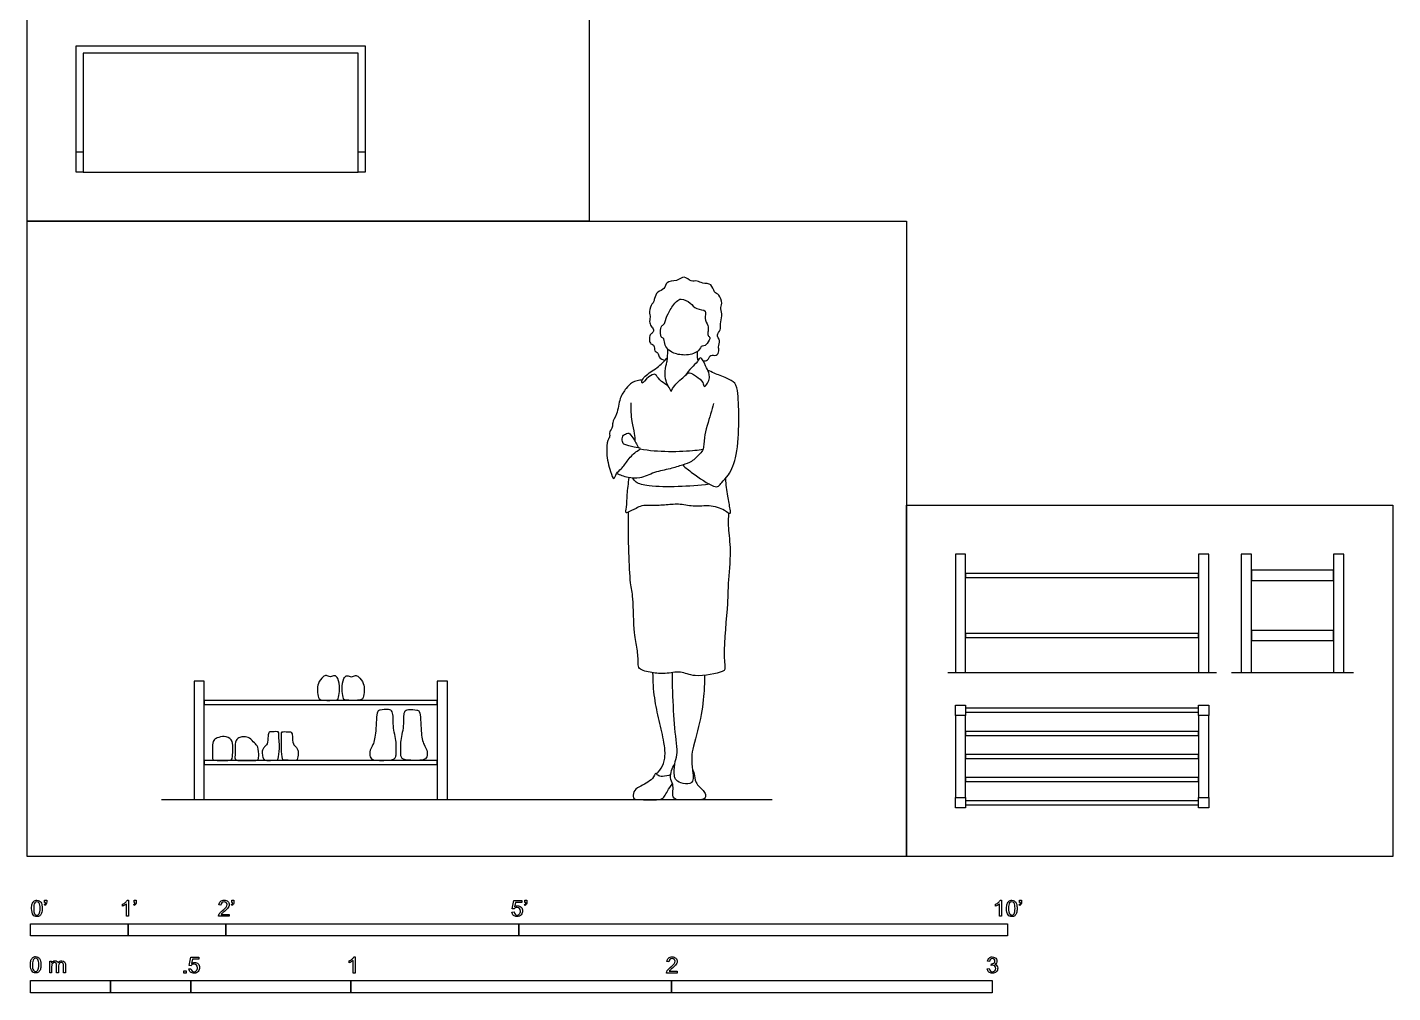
# Model space of a CAD drawing. Header units: millimetres. Extents: x 0.2 to 10.8, y -0.4 to 9.9.
# Drawn here: x 0.186 to 4.446, y -0.357 to 2.655 of the extents above; entities that cross this region are included whole.
import ezdxf

# ---------------------------------------------------------------- set-up
doc = ezdxf.new("R2010")
doc.units = ezdxf.units.MM
for name, color, linetype, true_color in [('AG-DIAGRAM', 7, 'Continuous', 0xfecc66), ('AG-FURNITURE', 7, 'Continuous', 0x66ccff), ('AG-OBJECTS', 7, 'Continuous', 0xcc66ff), ('AG-PEOPLE', 7, 'Continuous', 0xfc6666), ('N-SYMB', 7, 'Continuous', 0x800040), ('X-VPRT', 6, 'Continuous', 0xff00ff)]:
    doc.layers.add(name, color=color, linetype=linetype, true_color=true_color)

msp = doc.modelspace()

# ---------------------------------------------------------------- linework, layer by layer
at = {"layer": 'AG-DIAGRAM'}
msp.add_line((0.605, 0.2453), (2.51, 0.2453), dxfattribs=at)
for points in [[(3.0574, 0.6415), (3.8956, 0.6415)], [(3.9426, 0.6415), (4.3236, 0.6415)]]:
    msp.add_lwpolyline(points, dxfattribs=at)
at = {"layer": 'AG-FURNITURE'}
for points in [[(0.3383, 2.2027), (0.3383, 2.5964), (1.24, 2.5964), (1.24, 2.2027), (1.2178, 2.2027), (1.2178, 2.5742), (0.3606, 2.5742), (0.3606, 2.2027)], [(0.3606, 2.5742), (0.3606, 2.2027), (1.2178, 2.2027), (1.2178, 2.5742)], [(3.0815, 0.6415), (3.1133, 0.6415), (3.1133, 1.0115), (3.0815, 1.0115)], [(3.8398, 0.6415), (3.8715, 0.6415), (3.8715, 1.0115), (3.8398, 1.0115)], [(3.9731, 0.6415), (4.0049, 0.6415), (4.0049, 1.0115), (3.9731, 1.0115)], [(4.2614, 0.6415), (4.2931, 0.6415), (4.2931, 1.0115), (4.2614, 1.0115)], [(3.1133, 0.9385), (3.8398, 0.9385), (3.8398, 0.9512), (3.1133, 0.9512)], [(4.0049, 0.9607), (4.0049, 0.929), (4.2614, 0.929), (4.2614, 0.9607)], [(4.0049, 0.7734), (4.0049, 0.7416), (4.2614, 0.7416), (4.2614, 0.7734)], [(3.1133, 0.7512), (3.8398, 0.7512), (3.8398, 0.7639), (3.1133, 0.7639)], [(0.7065, 0.2453), (0.7382, 0.2453), (0.7382, 0.6153), (0.7065, 0.6153)], [(1.4647, 0.2453), (1.4965, 0.2453), (1.4965, 0.6153), (1.4647, 0.6153)], [(0.7382, 0.5423), (1.4647, 0.5423), (1.4647, 0.555), (0.7382, 0.555)], [(3.0815, 0.5399), (3.1133, 0.5399), (3.1133, 0.5082), (3.0815, 0.5082)], [(3.1133, 0.5177), (3.8398, 0.5177), (3.8398, 0.5304), (3.1133, 0.5304)], [(3.8398, 0.5399), (3.8715, 0.5399), (3.8715, 0.5082), (3.8398, 0.5082)], [(3.0815, 0.2517), (3.1133, 0.2517), (3.1133, 0.5082), (3.0815, 0.5082)], [(3.8398, 0.2517), (3.8715, 0.2517), (3.8715, 0.5082), (3.8398, 0.5082)], [(3.1133, 0.4456), (3.8398, 0.4456), (3.8398, 0.4583), (3.1133, 0.4583)], [(3.1133, 0.3736), (3.8398, 0.3736), (3.8398, 0.3863), (3.1133, 0.3863)], [(0.7382, 0.355), (1.4647, 0.355), (1.4647, 0.3677), (0.7382, 0.3677)], [(3.1133, 0.3015), (3.8398, 0.3015), (3.8398, 0.3142), (3.1133, 0.3142)], [(3.0815, 0.2517), (3.1133, 0.2517), (3.1133, 0.2199), (3.0815, 0.2199)], [(3.1133, 0.2294), (3.8398, 0.2294), (3.8398, 0.2421), (3.1133, 0.2421)], [(3.8398, 0.2517), (3.8715, 0.2517), (3.8715, 0.2199), (3.8398, 0.2199)]]:
    msp.add_lwpolyline(points, close=True, dxfattribs=at)
for points in [[(0.3383, 2.2662), (0.3606, 2.2662)], [(1.2178, 2.2662), (1.24, 2.2662)]]:
    msp.add_lwpolyline(points, dxfattribs=at)
at = {"layer": 'AG-OBJECTS'}
for points, knots in [([(1.112, 0.5552), (1.1034, 0.5556), (1.0993, 0.5571), (1.0928, 0.563), (1.091, 0.587), (1.0913, 0.6073), (1.1073, 0.6298), (1.1188, 0.6342), (1.1313, 0.626), (1.1446, 0.6349), (1.1573, 0.6232), (1.1624, 0.5912), (1.1573, 0.5656), (1.1553, 0.5571), (1.1476, 0.555), (1.1216, 0.5547), (1.112, 0.5552)], [0, 0, 0, 0, 0.266455, 0.420532, 0.69216, 0.960425, 1.251578, 1.438984, 1.644881, 1.852802, 2.061852, 2.390701, 2.685334, 2.839896, 2.989764, 3.290001, 3.290001, 3.290001, 3.290001]), ([(1.2162, 0.5552), (1.2248, 0.5556), (1.2288, 0.5571), (1.2353, 0.563), (1.2371, 0.587), (1.2368, 0.6073), (1.2208, 0.6298), (1.2094, 0.6342), (1.1969, 0.626), (1.1835, 0.6349), (1.1709, 0.6232), (1.1657, 0.5912), (1.1708, 0.5656), (1.1729, 0.5571), (1.1806, 0.555), (1.2065, 0.5547), (1.2162, 0.5552)], [0, 0, 0, 0, 0.266455, 0.420532, 0.69216, 0.960425, 1.251578, 1.438984, 1.644881, 1.852802, 2.061852, 2.390701, 2.685334, 2.839896, 2.989764, 3.290001, 3.290001, 3.290001, 3.290001]), ([(1.2664, 0.3697), (1.2599, 0.3713), (1.2544, 0.3769), (1.2536, 0.401), (1.2666, 0.4174), (1.2748, 0.4574), (1.2747, 0.5221), (1.287, 0.5251), (1.313, 0.5288), (1.3294, 0.5203), (1.3246, 0.4727), (1.339, 0.4266), (1.3357, 0.393), (1.337, 0.3796), (1.3301, 0.3713), (1.3176, 0.3678), (1.2784, 0.3668), (1.2664, 0.3697)], [0, 0, 0, 0, 0.219611, 0.485037, 0.737599, 1.115814, 1.561434, 1.738171, 2.027219, 2.244428, 2.622643, 3.034668, 3.361053, 3.562199, 3.732099, 3.946035, 4.35428, 4.35428, 4.35428, 4.35428]), ([(1.4213, 0.3697), (1.4278, 0.3713), (1.4334, 0.3769), (1.4342, 0.401), (1.4212, 0.4174), (1.4129, 0.4574), (1.4131, 0.5221), (1.4008, 0.5251), (1.3748, 0.5288), (1.3584, 0.5203), (1.3632, 0.4727), (1.3488, 0.4266), (1.3521, 0.393), (1.3508, 0.3796), (1.3577, 0.3713), (1.3701, 0.3678), (1.4093, 0.3668), (1.4213, 0.3697)], [0, 0, 0, 0, 0.219611, 0.485037, 0.737599, 1.115814, 1.561434, 1.738171, 2.027219, 2.244428, 2.622643, 3.034668, 3.361053, 3.562199, 3.732099, 3.946035, 4.35428, 4.35428, 4.35428, 4.35428]), ([(0.795, 0.3678), (0.7871, 0.3678), (0.7747, 0.3681), (0.7642, 0.3679), (0.7636, 0.382), (0.7637, 0.41), (0.7649, 0.4316), (0.779, 0.4386), (0.8001, 0.4447), (0.8258, 0.4348), (0.8285, 0.4075), (0.826, 0.3807), (0.8244, 0.3697), (0.8158, 0.3677), (0.803, 0.3677), (0.795, 0.3678)], [0, 0, 0, 0, 0.264885, 0.425609, 0.618556, 0.931824, 1.188776, 1.400076, 1.667314, 1.945598, 2.235499, 2.537902, 2.712229, 2.864802, 3.130527, 3.130527, 3.130527, 3.130527]), ([(0.8428, 0.3675), (0.8335, 0.3705), (0.8338, 0.38), (0.8347, 0.4051), (0.8335, 0.4305), (0.8491, 0.4408), (0.862, 0.4417), (0.8809, 0.4389), (0.8941, 0.4216), (0.9075, 0.4106), (0.9082, 0.3813), (0.9068, 0.368), (0.8944, 0.3675), (0.8593, 0.3673), (0.8474, 0.3675), (0.8428, 0.3675)], [0, 0, 0, 0, 0.188411, 0.499563, 0.796793, 1.035517, 1.25087, 1.506091, 1.779659, 2.027839, 2.348149, 2.551441, 2.744866, 3.104784, 3.350451, 3.350451, 3.350451, 3.350451]), ([(0.9673, 0.3694), (0.9524, 0.3679), (0.9407, 0.3677), (0.9276, 0.3676), (0.9213, 0.3741), (0.918, 0.39), (0.9197, 0.4023), (0.9258, 0.4106), (0.9367, 0.4188), (0.9363, 0.4425), (0.9391, 0.4585), (0.9509, 0.4562), (0.9715, 0.4591), (0.9696, 0.446), (0.9748, 0.4048), (0.9705, 0.3818), (0.9673, 0.3694)], [0, 0, 0, 0, 0.263564, 0.489241, 0.670544, 0.899273, 1.119563, 1.317331, 1.539485, 1.846499, 2.077536, 2.281182, 2.545823, 2.73354, 3.148311, 3.489812, 3.489812, 3.489812, 3.489812]), ([(0.9826, 0.3694), (0.9975, 0.3679), (1.0092, 0.3677), (1.0223, 0.3678), (1.0285, 0.3681), (1.0319, 0.39), (1.0301, 0.4023), (1.024, 0.4106), (1.0132, 0.4188), (1.0136, 0.4425), (1.0108, 0.4585), (0.999, 0.4562), (0.9784, 0.4591), (0.9802, 0.446), (0.9777, 0.4048), (0.9798, 0.3818), (0.9826, 0.3694)], [0, 0, 0, 0, 0.263564, 0.489241, 0.670544, 0.899273, 1.119563, 1.317331, 1.539485, 1.846499, 2.077536, 2.281182, 2.545823, 2.73354, 3.148311, 3.489812, 3.489812, 3.489812, 3.489812])]:
    msp.add_open_spline(points, degree=3, knots=knots, dxfattribs=at)
at = {"layer": 'AG-PEOPLE'}
for points, knots in [([(2.2944, 1.6145), (2.299, 1.6142), (2.3102, 1.6134), (2.3161, 1.6367), (2.3367, 1.6269), (2.346, 1.6455), (2.34, 1.6576), (2.3503, 1.6775), (2.3326, 1.6951), (2.3516, 1.7102), (2.3458, 1.7305), (2.3559, 1.7546), (2.3469, 1.7764), (2.3553, 1.7929), (2.3457, 1.8226), (2.327, 1.826), (2.3226, 1.8576), (2.2921, 1.8531), (2.2764, 1.8664), (2.2562, 1.8589), (2.2347, 1.8823), (2.2125, 1.8605), (2.1776, 1.8642), (2.1757, 1.8353), (2.1503, 1.8323), (2.1421, 1.8089), (2.1411, 1.7969), (2.13, 1.7886), (2.1253, 1.7621), (2.1314, 1.7544), (2.1251, 1.7366), (2.1313, 1.722), (2.1416, 1.712), (2.1375, 1.701), (2.1272, 1.6965), (2.1262, 1.6788), (2.1296, 1.6656), (2.1449, 1.664), (2.1392, 1.643), (2.1563, 1.6403), (2.1541, 1.624), (2.1688, 1.6172), (2.1756, 1.6161)], [0, 0, 0, 0, 0.211871, 0.453967, 0.685089, 0.911681, 1.117561, 1.370725, 1.620687, 1.864914, 2.116792, 2.404167, 2.669069, 2.910365, 3.209772, 3.442649, 3.727163, 4.016314, 4.265558, 4.51115, 4.795873, 5.088292, 5.400282, 5.663476, 5.929537, 6.201201, 6.394552, 6.601367, 6.887098, 7.059678, 7.295173, 7.522282, 7.730306, 7.905651, 8.087878, 8.320497, 8.522618, 8.713505, 8.942054, 9.142806, 9.346979, 9.608906, 9.608906, 9.608906, 9.608906]), ([(2.2908, 1.6602), (2.2998, 1.6597), (2.3069, 1.6682), (2.3201, 1.6876), (2.3069, 1.692), (2.3103, 1.7078), (2.3116, 1.7252), (2.2953, 1.7449), (2.3087, 1.7745), (2.27, 1.7733), (2.2565, 1.7957), (2.2259, 1.8097), (2.2098, 1.8007), (2.1878, 1.7693), (2.1759, 1.7421), (2.1738, 1.7273), (2.1627, 1.7242), (2.16, 1.7052), (2.1635, 1.685), (2.172, 1.6869), (2.1731, 1.666), (2.1832, 1.6499), (2.2026, 1.6361), (2.2427, 1.6288), (2.2817, 1.6411), (2.2877, 1.6591), (2.2908, 1.6602)], [0, 0, 0, 0, 0.215294, 0.478244, 0.650227, 0.868822, 1.112701, 1.399096, 1.675316, 1.982689, 2.284867, 2.6061, 2.841401, 3.203447, 3.529405, 3.739039, 3.91398, 4.16779, 4.417644, 4.544871, 4.791206, 5.049835, 5.326842, 5.700606, 6.069337, 6.314452, 6.314452, 6.314452, 6.314452]), ([(2.1943, 1.5182), (2.1921, 1.5243), (2.1866, 1.5374), (2.1631, 1.5477), (2.1489, 1.5678), (2.1436, 1.5741), (2.1239, 1.5669), (2.1021, 1.5386), (2.1029, 1.5521), (2.1126, 1.5697), (2.1534, 1.592), (2.1732, 1.6132), (2.1832, 1.6244)], [0, 0, 0, 0, 0.25232, 0.541862, 0.821886, 0.96626, 1.224264, 1.53161, 1.666457, 1.919749, 2.30675, 2.691189, 2.691189, 2.691189, 2.691189]), ([(2.186, 1.5339), (2.1829, 1.5394), (2.1773, 1.5512), (2.1733, 1.5822), (2.1822, 1.6095), (2.1832, 1.6241), (2.1843, 1.6421), (2.184, 1.6509)], [0, 0, 0, 0, 0.249552, 0.568454, 0.870939, 1.092153, 1.38744, 1.38744, 1.38744, 1.38744]), ([(2.1943, 1.5182), (2.1976, 1.5249), (2.2037, 1.538), (2.2382, 1.5677), (2.251, 1.5814), (2.2739, 1.5652), (2.295, 1.5506), (2.2962, 1.5285), (2.3101, 1.5458), (2.3148, 1.5608), (2.3126, 1.5783), (2.3022, 1.596), (2.2879, 1.6322), (2.2761, 1.6096), (2.2572, 1.5932), (2.2446, 1.5768), (2.2383, 1.5685)], [0, 0, 0, 0, 0.270729, 0.654972, 0.882416, 1.16421, 1.464598, 1.673356, 1.890885, 2.128426, 2.356727, 2.635034, 2.943035, 3.165994, 3.463715, 3.783033, 3.783033, 3.783033, 3.783033]), ([(2.2784, 1.6153), (2.2777, 1.6188), (2.2766, 1.626), (2.2767, 1.638), (2.2774, 1.644)], [0, 0, 0, 0, 0.1879141, 0.430703, 0.430703, 0.430703, 0.430703]), ([(2.2306, 1.2893), (2.2405, 1.2802), (2.2584, 1.2645), (2.3239, 1.2202), (2.3427, 1.2208), (2.3523, 1.2369), (2.3778, 1.2576), (2.4025, 1.3239), (2.4069, 1.4239), (2.4041, 1.509), (2.3968, 1.5465), (2.3678, 1.5603), (2.3287, 1.5753), (2.3152, 1.5819), (2.3083, 1.5852)], [0, 0, 0, 0, 0.363405, 0.864276, 1.087589, 1.316088, 1.635218, 2.107224, 2.694046, 3.225126, 3.555725, 3.867877, 4.238578, 4.511755, 4.511755, 4.511755, 4.511755]), ([(2.1045, 1.5537), (2.0939, 1.5539), (2.0718, 1.549), (2.0534, 1.5275), (2.0322, 1.4977), (2.0281, 1.4487), (2.0096, 1.4221), (2.0135, 1.4073), (2.0004, 1.3929), (2.0046, 1.3775), (1.9947, 1.3655), (1.9912, 1.3242), (2.0025, 1.2739), (2.0165, 1.2371), (2.0234, 1.2663), (2.0403, 1.2759), (2.06, 1.3064), (2.084, 1.3322), (2.1064, 1.3414), (2.075, 1.3449), (2.0575, 1.3497), (2.0449, 1.3548), (2.0419, 1.3615), (2.0408, 1.3807), (2.0553, 1.3873), (2.0641, 1.3902), (2.0766, 1.3722), (2.0883, 1.3537), (2.0926, 1.3427)], [-5.627493, -5.627493, -5.627493, -5.627493, -5.305169, -5.006946, -4.663619, -4.260754, -3.946008, -3.737259, -3.499442, -3.28595, -3.07454, -2.715163, -2.275811, -1.992703, -1.751466, -1.493711, -1.1511, -0.795829, -0.587225, -0.327116, 0, 0, 0.19118, 0.427314, 0.643212, 0.80056, 1.050891, 1.391408, 1.391408, 1.391408, 1.391408]), ([(2.3266, 1.481), (2.3234, 1.4699), (2.3181, 1.4483), (2.2947, 1.3762), (2.298, 1.3382), (2.2829, 1.3236), (2.259, 1.2972), (2.2296, 1.2893), (2.1906, 1.2762), (2.1422, 1.2684), (2.0983, 1.2448), (2.0599, 1.2494), (2.0357, 1.257), (2.0246, 1.2627)], [0, 0, 0, 0, 0.336547, 0.834384, 1.178636, 1.427646, 1.762314, 2.0768, 2.441925, 2.846744, 3.245625, 3.594211, 3.944853, 3.944853, 3.944853, 3.944853]), ([(2.0824, 1.3626), (2.0822, 1.3709), (2.0816, 1.3882), (2.0703, 1.426), (2.0692, 1.4637), (2.0702, 1.4829)], [0, 0, 0, 0, 0.284936, 0.641746, 1.076743, 1.076743, 1.076743, 1.076743]), ([(2.2941, 1.3378), (2.2856, 1.3363), (2.2678, 1.333), (2.1821, 1.3284), (2.1268, 1.3337), (2.0973, 1.3381)], [0, 0, 0, 0, 0.291983, 0.811109, 1.352456, 1.352456, 1.352456, 1.352456]), ([(2.3637, 1.2468), (2.3651, 1.2285), (2.369, 1.1933), (2.3775, 1.1552), (2.3801, 1.1319), (2.3595, 1.1515), (2.3128, 1.1662), (2.2691, 1.1566), (2.2231, 1.1696), (2.1796, 1.1638), (2.1363, 1.1625), (2.102, 1.164), (2.0864, 1.1535), (2.0601, 1.1425), (2.0515, 1.1371), (2.0569, 1.1616), (2.0568, 1.1972), (2.0612, 1.2322), (2.0636, 1.2498)], [0, 0, 0, 0, 0.424262, 0.792951, 1.004636, 1.251339, 1.656458, 2.039586, 2.428113, 2.807528, 3.189712, 3.51467, 3.766457, 4.074747, 4.206557, 4.450429, 4.807411, 5.226206, 5.226206, 5.226206, 5.226206]), ([(2.3138, 1.2293), (2.2815, 1.225), (2.2183, 1.2204), (2.1296, 1.2215), (2.084, 1.2319), (2.078, 1.2435), (2.0755, 1.2481)], [0, 0, 0, 0, 0.56684, 1.111945, 1.483405, 1.71086, 1.71086, 1.71086, 1.71086]), ([(2.3735, 1.1389), (2.3729, 1.1237), (2.3713, 1.0914), (2.3826, 1.0215), (2.3707, 0.9168), (2.3729, 0.8615), (2.3547, 0.6992), (2.3648, 0.6527), (2.3544, 0.6423), (2.2653, 0.6234), (2.227, 0.6489), (2.1748, 0.6359), (2.1371, 0.6407), (2.0915, 0.6503), (2.092, 0.672), (2.09, 0.7187), (2.077, 0.7645), (2.0775, 0.8747), (2.0663, 0.9208), (2.0623, 1.02), (2.0607, 1.1004), (2.0614, 1.1426)], [0, 0, 0, 0, 0.387822, 0.874592, 1.449107, 1.90469, 2.635726, 3.008472, 3.195706, 3.724649, 4.118298, 4.515866, 4.885919, 5.249254, 5.487799, 5.868101, 6.281327, 6.870736, 7.276317, 7.832112, 8.47718, 8.47718, 8.47718, 8.47718]), ([(2.1491, 0.326), (2.1565, 0.333), (2.1694, 0.3496), (2.1775, 0.3838), (2.1727, 0.4252), (2.1569, 0.4934), (2.1412, 0.562), (2.1379, 0.6149), (2.1379, 0.6412)], [0, 0, 0, 0, 0.316103, 0.646519, 1.014858, 1.492484, 1.97866, 2.487116, 2.487116, 2.487116, 2.487116]), ([(2.2985, 0.633), (2.2987, 0.6143), (2.2978, 0.5752), (2.2864, 0.488), (2.2585, 0.3951), (2.2584, 0.3683), (2.2619, 0.3281), (2.2647, 0.307), (2.2541, 0.2922), (2.2234, 0.2949), (2.207, 0.3086), (2.204, 0.3205), (2.2034, 0.3575), (2.2152, 0.3852), (2.2101, 0.4245), (2.201, 0.5271), (2.1987, 0.6021), (2.1986, 0.6417)], [0, 0, 0, 0, 0.429533, 0.978446, 1.535683, 1.83613, 2.193941, 2.456054, 2.673814, 2.980132, 3.235347, 3.431239, 3.773153, 4.084866, 4.433368, 5.010462, 5.634742, 5.634742, 5.634742, 5.634742]), ([(2.2609, 0.3404), (2.2631, 0.3357), (2.2685, 0.3261), (2.2677, 0.2965), (2.2952, 0.2756), (2.3023, 0.2625), (2.3027, 0.2497), (2.2835, 0.2424), (2.2452, 0.2465), (2.1973, 0.2419), (2.2006, 0.2732), (2.2013, 0.2936), (2.1882, 0.3147), (2.1974, 0.3446), (2.2057, 0.3565)], [0, 0, 0, 0, 0.226841, 0.527631, 0.855989, 1.07506, 1.256472, 1.489745, 1.862209, 2.223984, 2.49815, 2.758849, 3.032745, 3.410507, 3.410507, 3.410507, 3.410507]), ([(2.1932, 0.3235), (2.1855, 0.3196), (2.1684, 0.3171), (2.1529, 0.3187), (2.1462, 0.3328), (2.1379, 0.3053), (2.0952, 0.2863), (2.0758, 0.2729), (2.0755, 0.25), (2.0841, 0.2451), (2.1196, 0.2455), (2.1631, 0.2437), (2.175, 0.2551), (2.1825, 0.273), (2.1931, 0.2875), (2.199, 0.2945)], [0, 0, 0, 0, 0.292003, 0.513973, 0.680511, 0.932207, 1.330481, 1.605947, 1.843161, 2.001833, 2.34473, 2.721879, 2.949215, 3.199895, 3.498741, 3.498741, 3.498741, 3.498741])]:
    msp.add_open_spline(points, degree=3, knots=knots, dxfattribs=at)
at = {"layer": 'N-SYMB'}
for points in [[(0.2407, -0.0845), (0.2392, -0.0821)], [(0.2398, -0.0752), (0.2398, -0.068), (0.2464, -0.068), (0.2464, -0.0737)], [(0.2428, -0.0752), (0.2398, -0.0752)], [(0.4832, -0.0869), (0.4832, -0.0809)], [(0.5016, -0.1186), (0.4956, -0.1186), (0.4956, -0.0794)], [(0.4977, -0.0683), (0.5016, -0.0683), (0.5016, -0.1186)], [(0.5197, -0.0845), (0.5182, -0.0821)], [(0.5188, -0.0752), (0.5188, -0.068), (0.5254, -0.068), (0.5254, -0.0737)], [(0.5218, -0.0752), (0.5188, -0.0752)], [(0.7899, -0.0836), (0.7835, -0.083)], [(0.8245, -0.0845), (0.823, -0.0821)], [(0.8236, -0.0752), (0.8236, -0.068), (0.8302, -0.068), (0.8302, -0.0737)], [(0.8266, -0.0752), (0.8236, -0.0752)], [(1.7046, -0.0957), (1.6988, -0.0951), (1.7037, -0.0692), (1.7287, -0.0692), (1.7287, -0.0752), (1.7085, -0.0752), (1.7058, -0.0888)], [(1.7389, -0.0845), (1.7374, -0.0821)], [(1.738, -0.0752), (1.738, -0.068), (1.7446, -0.068), (1.7446, -0.0737)], [(1.741, -0.0752), (1.738, -0.0752)], [(3.2069, -0.0869), (3.2069, -0.0809)], [(3.2252, -0.1186), (3.2192, -0.1186), (3.2192, -0.0794)], [(3.2213, -0.0683), (3.2252, -0.0683), (3.2252, -0.1186)], [(3.2822, -0.0845), (3.2807, -0.0821)], [(3.2813, -0.0752), (3.2813, -0.068), (3.2879, -0.068), (3.2879, -0.0737)], [(3.2846, -0.0752), (3.2813, -0.0752)], [(0.8155, -0.1128), (0.8155, -0.1186), (0.7826, -0.1186)], [(0.7911, -0.1128), (0.8155, -0.1128)], [(1.6976, -0.1056), (1.7043, -0.105)], [(0.6971, -0.2726), (0.6911, -0.272), (0.6959, -0.2461), (0.7209, -0.2461), (0.7209, -0.2521), (0.701, -0.2521), (0.6983, -0.2657)], [(1.2047, -0.2452), (1.2086, -0.2452), (1.2086, -0.2955)], [(0.2559, -0.2944), (0.2559, -0.2583), (0.2613, -0.2583), (0.2613, -0.2634)], [(0.2619, -0.2757), (0.2619, -0.2944), (0.2559, -0.2944)], [(0.2836, -0.2733), (0.2836, -0.2944), (0.2772, -0.2944), (0.2772, -0.2709)], [(0.305, -0.2697), (0.305, -0.2944), (0.2989, -0.2944), (0.2989, -0.2718)], [(0.6902, -0.2825), (0.6965, -0.2819)], [(1.1902, -0.2639), (1.1902, -0.2578)], [(1.2086, -0.2955), (1.2025, -0.2955), (1.2025, -0.2563)], [(2.2131, -0.2898), (2.2131, -0.2955), (2.1803, -0.2955)], [(2.1875, -0.2606), (2.1812, -0.2599)], [(2.1887, -0.2898), (2.2131, -0.2898)], [(3.1806, -0.2825), (3.1869, -0.2816)], [(3.1875, -0.2593), (3.1812, -0.2584)], [(3.1929, -0.272), (3.1935, -0.2666)]]:
    msp.add_lwpolyline(points, dxfattribs=at)
for points in [[(0.1956, -0.1799), (0.1956, -0.1418), (0.5004, -0.1418), (0.5004, -0.1799)], [(0.5004, -0.1799), (0.5004, -0.1418), (0.8052, -0.1418), (0.8052, -0.1799)], [(0.8052, -0.1799), (0.8052, -0.1418), (1.7196, -0.1418), (1.7196, -0.1799)], [(1.7196, -0.1799), (1.7196, -0.1418), (3.2436, -0.1418), (3.2436, -0.1799)], [(0.6742, -0.2955), (0.6742, -0.2886), (0.6812, -0.2886), (0.6812, -0.2955)], [(0.1956, -0.3568), (0.1956, -0.3187), (0.4456, -0.3187), (0.4456, -0.3568)], [(0.4456, -0.3568), (0.4456, -0.3187), (0.6956, -0.3187), (0.6956, -0.3568)], [(0.6956, -0.3568), (0.6956, -0.3187), (1.1956, -0.3187), (1.1956, -0.3568)], [(1.1956, -0.3568), (1.1956, -0.3187), (2.1956, -0.3187), (2.1956, -0.3568)], [(2.1956, -0.3568), (2.1956, -0.3187), (3.1956, -0.3187), (3.1956, -0.3568)]]:
    msp.add_lwpolyline(points, close=True, dxfattribs=at)
for points in [[(0.1994, -0.0939), (0.1994, -0.0882), (0.2001, -0.0833), (0.2013, -0.0797)], [(0.2013, -0.0797), (0.2025, -0.0761), (0.2043, -0.0734), (0.2067, -0.0713)], [(0.2091, -0.077), (0.207, -0.08), (0.2058, -0.0857), (0.2058, -0.0939)], [(0.2067, -0.0713), (0.2091, -0.0695), (0.2121, -0.0683), (0.2157, -0.0683)], [(0.2157, -0.0734), (0.213, -0.0734), (0.2106, -0.0746), (0.2091, -0.077)], [(0.2157, -0.0683), (0.2184, -0.0683), (0.2208, -0.0689), (0.2229, -0.0701)], [(0.2229, -0.0776), (0.2211, -0.0749), (0.2187, -0.0734), (0.2157, -0.0734)], [(0.2229, -0.0701), (0.2251, -0.071), (0.2266, -0.0728), (0.2281, -0.0746)], [(0.226, -0.0939), (0.226, -0.0857), (0.2247, -0.0803), (0.2229, -0.0776)], [(0.2281, -0.0746), (0.2293, -0.0767), (0.2302, -0.0791), (0.2311, -0.0821)], [(0.2311, -0.0821), (0.2317, -0.0851), (0.2323, -0.0891), (0.2323, -0.0939)], [(0.2392, -0.0821), (0.2404, -0.0815), (0.2413, -0.0809), (0.2419, -0.0797)], [(0.2452, -0.0803), (0.2443, -0.0821), (0.2428, -0.0836), (0.2407, -0.0845)], [(0.2419, -0.0797), (0.2425, -0.0785), (0.2428, -0.077), (0.2428, -0.0752)], [(0.2464, -0.0737), (0.2464, -0.0767), (0.2461, -0.0791), (0.2452, -0.0803)], [(0.4832, -0.0809), (0.4866, -0.0794), (0.4896, -0.0773), (0.4923, -0.0752)], [(0.4896, -0.0836), (0.4872, -0.0851), (0.4851, -0.0863), (0.4832, -0.0869)], [(0.4956, -0.0794), (0.4941, -0.0809), (0.492, -0.0824), (0.4896, -0.0836)], [(0.4923, -0.0752), (0.4947, -0.0728), (0.4965, -0.0707), (0.4977, -0.0683)], [(0.5182, -0.0821), (0.5194, -0.0815), (0.5203, -0.0809), (0.5209, -0.0797)], [(0.5242, -0.0803), (0.5233, -0.0821), (0.5218, -0.0836), (0.5197, -0.0845)], [(0.5209, -0.0797), (0.5215, -0.0785), (0.5218, -0.077), (0.5218, -0.0752)], [(0.5254, -0.0737), (0.5254, -0.0767), (0.5251, -0.0791), (0.5242, -0.0803)], [(0.7835, -0.083), (0.7841, -0.0782), (0.7856, -0.0746), (0.7887, -0.0722)], [(0.7887, -0.0722), (0.7914, -0.0698), (0.7953, -0.0683), (0.7998, -0.0683)], [(0.7926, -0.0761), (0.7908, -0.0779), (0.7899, -0.0803), (0.7899, -0.0836)], [(0.7998, -0.0734), (0.7968, -0.0734), (0.7944, -0.0743), (0.7926, -0.0761)], [(0.7998, -0.0683), (0.8046, -0.0683), (0.8085, -0.0698), (0.8112, -0.0725)], [(0.8067, -0.0761), (0.8049, -0.0743), (0.8025, -0.0734), (0.7998, -0.0734)], [(0.8064, -0.0897), (0.8082, -0.0869), (0.8091, -0.0845), (0.8091, -0.0821)], [(0.8091, -0.0821), (0.8091, -0.0797), (0.8082, -0.0776), (0.8067, -0.0761)], [(0.8112, -0.0725), (0.8143, -0.0752), (0.8155, -0.0785), (0.8155, -0.0824)], [(0.8155, -0.0824), (0.8155, -0.0842), (0.8152, -0.0863), (0.8143, -0.0882)], [(0.823, -0.0821), (0.8242, -0.0815), (0.8251, -0.0809), (0.8257, -0.0797)], [(0.829, -0.0803), (0.8281, -0.0821), (0.8266, -0.0836), (0.8245, -0.0845)], [(0.8257, -0.0797), (0.8263, -0.0785), (0.8266, -0.077), (0.8266, -0.0752)], [(0.8302, -0.0737), (0.8302, -0.0767), (0.8299, -0.0791), (0.829, -0.0803)], [(1.7374, -0.0821), (1.7386, -0.0815), (1.7395, -0.0809), (1.7401, -0.0797)], [(1.7434, -0.0803), (1.7425, -0.0821), (1.741, -0.0836), (1.7389, -0.0845)], [(1.7401, -0.0797), (1.7407, -0.0785), (1.741, -0.077), (1.741, -0.0752)], [(1.7446, -0.0737), (1.7446, -0.0767), (1.7443, -0.0791), (1.7434, -0.0803)], [(3.2069, -0.0809), (3.2102, -0.0794), (3.2132, -0.0773), (3.2159, -0.0752)], [(3.2132, -0.0836), (3.2108, -0.0851), (3.2087, -0.0863), (3.2069, -0.0869)], [(3.2192, -0.0794), (3.2177, -0.0809), (3.2156, -0.0824), (3.2132, -0.0836)], [(3.2159, -0.0752), (3.2183, -0.0728), (3.2201, -0.0707), (3.2213, -0.0683)], [(3.2409, -0.0939), (3.2409, -0.0882), (3.2415, -0.0833), (3.2427, -0.0797)], [(3.2427, -0.0797), (3.2442, -0.0761), (3.246, -0.0734), (3.2484, -0.0713)], [(3.2505, -0.077), (3.2484, -0.08), (3.2472, -0.0857), (3.2472, -0.0939)], [(3.2484, -0.0713), (3.2505, -0.0695), (3.2539, -0.0683), (3.2575, -0.0683)], [(3.2572, -0.0734), (3.2545, -0.0734), (3.2524, -0.0746), (3.2505, -0.077)], [(3.2644, -0.0776), (3.2626, -0.0749), (3.2602, -0.0734), (3.2572, -0.0734)], [(3.2575, -0.0683), (3.2602, -0.0683), (3.2623, -0.0689), (3.2644, -0.0701)], [(3.2644, -0.0701), (3.2665, -0.071), (3.268, -0.0728), (3.2695, -0.0746)], [(3.2674, -0.0939), (3.2674, -0.0857), (3.2665, -0.0803), (3.2644, -0.0776)], [(3.2695, -0.0746), (3.2707, -0.0767), (3.2719, -0.0791), (3.2725, -0.0821)], [(3.2725, -0.0821), (3.2734, -0.0851), (3.2737, -0.0891), (3.2737, -0.0939)], [(3.2807, -0.0821), (3.2819, -0.0815), (3.2828, -0.0809), (3.2834, -0.0797)], [(3.2867, -0.0803), (3.2858, -0.0821), (3.2843, -0.0836), (3.2822, -0.0845)], [(3.2834, -0.0797), (3.284, -0.0785), (3.2846, -0.077), (3.2846, -0.0752)], [(3.2879, -0.0737), (3.2879, -0.0767), (3.2876, -0.0791), (3.2867, -0.0803)], [(0.2046, -0.1144), (0.2013, -0.1101), (0.1994, -0.1035), (0.1994, -0.0939)], [(0.2157, -0.1192), (0.2109, -0.1192), (0.2073, -0.118), (0.2046, -0.1144)], [(0.2058, -0.0939), (0.2058, -0.1023), (0.2067, -0.1077), (0.2088, -0.1104)], [(0.2088, -0.1104), (0.2106, -0.1132), (0.213, -0.1147), (0.2157, -0.1147)], [(0.2157, -0.1147), (0.2187, -0.1147), (0.2211, -0.1132), (0.2229, -0.1104)], [(0.2251, -0.1168), (0.2226, -0.1186), (0.2196, -0.1192), (0.2157, -0.1192)], [(0.2229, -0.1104), (0.2247, -0.1077), (0.226, -0.1023), (0.226, -0.0939)], [(0.2305, -0.1083), (0.2293, -0.1119), (0.2275, -0.1147), (0.2251, -0.1168)], [(0.2323, -0.0939), (0.2323, -0.0999), (0.2317, -0.1047), (0.2305, -0.1083)], [(0.7826, -0.1186), (0.7823, -0.1174), (0.7826, -0.1159), (0.7832, -0.1144)], [(0.7832, -0.1144), (0.7841, -0.1122), (0.7853, -0.1098), (0.7871, -0.1077)], [(0.7871, -0.1077), (0.7893, -0.1056), (0.7917, -0.1032), (0.7953, -0.1002)], [(0.7938, -0.1095), (0.7926, -0.1104), (0.7917, -0.1116), (0.7911, -0.1128)], [(0.8007, -0.1032), (0.7971, -0.1062), (0.7947, -0.1083), (0.7938, -0.1095)], [(0.7953, -0.1002), (0.8007, -0.0957), (0.8043, -0.0921), (0.8064, -0.0897)], [(0.8103, -0.0945), (0.8082, -0.0966), (0.8052, -0.0993), (0.8007, -0.1032)], [(0.8143, -0.0882), (0.8134, -0.0903), (0.8121, -0.0921), (0.8103, -0.0945)], [(1.7028, -0.1159), (1.6997, -0.1132), (1.6982, -0.1098), (1.6976, -0.1056)], [(1.7139, -0.1192), (1.7091, -0.1192), (1.7055, -0.1183), (1.7028, -0.1159)], [(1.7043, -0.105), (1.7046, -0.1083), (1.7058, -0.1104), (1.7076, -0.1122)], [(1.7082, -0.0924), (1.7067, -0.0933), (1.7055, -0.0945), (1.7046, -0.0957)], [(1.7058, -0.0888), (1.7088, -0.0866), (1.7121, -0.0854), (1.7154, -0.0854)], [(1.7076, -0.1122), (1.7091, -0.1138), (1.7112, -0.1147), (1.7139, -0.1147)], [(1.7136, -0.0909), (1.7118, -0.0909), (1.71, -0.0915), (1.7082, -0.0924)], [(1.7214, -0.0939), (1.7193, -0.0921), (1.7169, -0.0909), (1.7136, -0.0909)], [(1.7139, -0.1147), (1.7166, -0.1147), (1.7193, -0.1135), (1.7214, -0.111)], [(1.7268, -0.1135), (1.7238, -0.1177), (1.7193, -0.1192), (1.7139, -0.1192)], [(1.7154, -0.0854), (1.7196, -0.0854), (1.7232, -0.0869), (1.7262, -0.09)], [(1.7244, -0.1023), (1.7244, -0.0987), (1.7232, -0.096), (1.7214, -0.0939)], [(1.7214, -0.111), (1.7232, -0.1089), (1.7244, -0.1059), (1.7244, -0.1023)], [(1.7262, -0.09), (1.7293, -0.093), (1.7308, -0.0969), (1.7308, -0.1017)], [(1.7308, -0.1017), (1.7308, -0.1062), (1.7296, -0.1101), (1.7268, -0.1135)], [(3.246, -0.1144), (3.2427, -0.1101), (3.2409, -0.1035), (3.2409, -0.0939)], [(3.2575, -0.1192), (3.2527, -0.1192), (3.2487, -0.118), (3.246, -0.1144)], [(3.2472, -0.0939), (3.2472, -0.1023), (3.2484, -0.1077), (3.2502, -0.1104)], [(3.2502, -0.1104), (3.2521, -0.1132), (3.2545, -0.1147), (3.2575, -0.1147)], [(3.2575, -0.1147), (3.2602, -0.1147), (3.2626, -0.1132), (3.2644, -0.1104)], [(3.2665, -0.1168), (3.2641, -0.1186), (3.2611, -0.1192), (3.2575, -0.1192)], [(3.2644, -0.1104), (3.2665, -0.1077), (3.2674, -0.1023), (3.2674, -0.0939)], [(3.2719, -0.1083), (3.2707, -0.1119), (3.2689, -0.1147), (3.2665, -0.1168)], [(3.2737, -0.0939), (3.2737, -0.0999), (3.2731, -0.1047), (3.2719, -0.1083)], [(0.1956, -0.2697), (0.1956, -0.264), (0.1962, -0.2592), (0.1974, -0.2555)], [(0.1974, -0.2555), (0.1986, -0.2519), (0.2004, -0.2492), (0.2028, -0.2471)], [(0.2053, -0.2528), (0.2031, -0.2558), (0.2019, -0.2616), (0.2019, -0.2697)], [(0.2028, -0.2471), (0.2053, -0.2453), (0.2083, -0.2441), (0.2119, -0.2441)], [(0.2119, -0.2492), (0.2092, -0.2492), (0.2068, -0.2504), (0.2053, -0.2528)], [(0.2119, -0.2441), (0.2146, -0.2441), (0.217, -0.2447), (0.2191, -0.2459)], [(0.2191, -0.2534), (0.2173, -0.2507), (0.2149, -0.2492), (0.2119, -0.2492)], [(0.2191, -0.2459), (0.2212, -0.2468), (0.2227, -0.2486), (0.2242, -0.2504)], [(0.2221, -0.2697), (0.2221, -0.2616), (0.2209, -0.2561), (0.2191, -0.2534)], [(0.2242, -0.2504), (0.2254, -0.2525), (0.2263, -0.2549), (0.2272, -0.258)], [(1.1902, -0.2578), (1.1935, -0.2563), (1.1965, -0.2542), (1.1992, -0.2521)], [(1.1992, -0.2521), (1.2016, -0.2497), (1.2034, -0.2476), (1.2047, -0.2452)], [(2.1812, -0.2599), (2.1818, -0.2551), (2.1833, -0.2515), (2.1863, -0.2491)], [(2.1863, -0.2491), (2.189, -0.2467), (2.1929, -0.2452), (2.1974, -0.2452)], [(2.1902, -0.253), (2.1884, -0.2548), (2.1875, -0.2572), (2.1875, -0.2606)], [(2.1974, -0.2503), (2.1944, -0.2503), (2.192, -0.2512), (2.1902, -0.253)], [(2.1974, -0.2452), (2.2022, -0.2452), (2.2062, -0.2467), (2.2089, -0.2494)], [(2.2044, -0.253), (2.2025, -0.2512), (2.2001, -0.2503), (2.1974, -0.2503)], [(2.2068, -0.259), (2.2068, -0.2566), (2.2059, -0.2545), (2.2044, -0.253)], [(2.2089, -0.2494), (2.2119, -0.2521), (2.2131, -0.2554), (2.2131, -0.2593)], [(3.1812, -0.2584), (3.1821, -0.2542), (3.1836, -0.2509), (3.1863, -0.2488)], [(3.1863, -0.2488), (3.189, -0.2464), (3.1923, -0.2452), (3.1962, -0.2452)], [(3.1905, -0.2527), (3.189, -0.2542), (3.1878, -0.2563), (3.1875, -0.2593)], [(3.1965, -0.2503), (3.1941, -0.2503), (3.192, -0.2512), (3.1905, -0.2527)], [(3.1962, -0.2452), (3.1989, -0.2452), (3.2016, -0.2458), (3.2038, -0.247)], [(3.2022, -0.2527), (3.2007, -0.2512), (3.1989, -0.2503), (3.1965, -0.2503)], [(3.2047, -0.2581), (3.2047, -0.256), (3.2038, -0.2542), (3.2022, -0.2527)], [(3.2038, -0.247), (3.2062, -0.2482), (3.208, -0.25), (3.2092, -0.2518)], [(3.2092, -0.2518), (3.2104, -0.2539), (3.211, -0.256), (3.211, -0.2584)], [(0.2007, -0.2902), (0.1974, -0.286), (0.1956, -0.2793), (0.1956, -0.2697)], [(0.2119, -0.295), (0.2071, -0.295), (0.2034, -0.2938), (0.2007, -0.2902)], [(0.2019, -0.2697), (0.2019, -0.2781), (0.2028, -0.2836), (0.205, -0.2863)], [(0.205, -0.2863), (0.2068, -0.289), (0.2092, -0.2905), (0.2119, -0.2905)], [(0.2119, -0.2905), (0.2149, -0.2905), (0.2173, -0.289), (0.2191, -0.2863)], [(0.2212, -0.2926), (0.2188, -0.2944), (0.2158, -0.295), (0.2119, -0.295)], [(0.2191, -0.2863), (0.2209, -0.2836), (0.2221, -0.2781), (0.2221, -0.2697)], [(0.2266, -0.2842), (0.2254, -0.2878), (0.2236, -0.2905), (0.2212, -0.2926)], [(0.2284, -0.2697), (0.2284, -0.2757), (0.2278, -0.2805), (0.2266, -0.2842)], [(0.2272, -0.258), (0.2278, -0.261), (0.2284, -0.2649), (0.2284, -0.2697)], [(0.2613, -0.2634), (0.2625, -0.2616), (0.264, -0.2601), (0.2658, -0.2592)], [(0.2628, -0.2682), (0.2622, -0.27), (0.2619, -0.2724), (0.2619, -0.2757)], [(0.2661, -0.2643), (0.2646, -0.2652), (0.2637, -0.2664), (0.2628, -0.2682)], [(0.2658, -0.2592), (0.2676, -0.258), (0.2697, -0.2573), (0.2721, -0.2573)], [(0.2709, -0.2628), (0.2691, -0.2628), (0.2676, -0.2631), (0.2661, -0.2643)], [(0.2757, -0.2649), (0.2748, -0.2634), (0.273, -0.2628), (0.2709, -0.2628)], [(0.2721, -0.2573), (0.2748, -0.2573), (0.2772, -0.258), (0.2788, -0.2592)], [(0.2772, -0.2709), (0.2772, -0.2682), (0.2769, -0.2661), (0.2757, -0.2649)], [(0.2788, -0.2592), (0.2806, -0.2604), (0.2818, -0.2619), (0.2824, -0.2637)], [(0.2824, -0.2637), (0.2854, -0.2595), (0.289, -0.2573), (0.2938, -0.2573)], [(0.286, -0.2652), (0.2842, -0.267), (0.2836, -0.2697), (0.2836, -0.2733)], [(0.2923, -0.2628), (0.2899, -0.2628), (0.2878, -0.2637), (0.286, -0.2652)], [(0.2959, -0.2637), (0.295, -0.2631), (0.2938, -0.2628), (0.2923, -0.2628)], [(0.2938, -0.2573), (0.2974, -0.2573), (0.3001, -0.2586), (0.3019, -0.2604)], [(0.2983, -0.2664), (0.2977, -0.2652), (0.2971, -0.2643), (0.2959, -0.2637)], [(0.2989, -0.2718), (0.2989, -0.2691), (0.2986, -0.2676), (0.2983, -0.2664)], [(0.3019, -0.2604), (0.3041, -0.2625), (0.305, -0.2655), (0.305, -0.2697)], [(0.695, -0.2928), (0.6923, -0.2901), (0.6905, -0.2868), (0.6902, -0.2825)], [(0.7062, -0.2961), (0.7016, -0.2961), (0.698, -0.2952), (0.695, -0.2928)], [(0.6965, -0.2819), (0.6971, -0.2852), (0.698, -0.2874), (0.6998, -0.2892)], [(0.7007, -0.2693), (0.6992, -0.2702), (0.698, -0.2714), (0.6971, -0.2726)], [(0.6983, -0.2657), (0.7013, -0.2636), (0.7044, -0.2624), (0.7077, -0.2624)], [(0.6998, -0.2892), (0.7016, -0.2907), (0.7038, -0.2916), (0.7062, -0.2916)], [(0.7062, -0.2678), (0.7041, -0.2678), (0.7022, -0.2684), (0.7007, -0.2693)], [(0.714, -0.2708), (0.7119, -0.269), (0.7092, -0.2678), (0.7062, -0.2678)], [(0.7062, -0.2916), (0.7092, -0.2916), (0.7116, -0.2904), (0.7137, -0.288)], [(0.7194, -0.2904), (0.7161, -0.2946), (0.7119, -0.2961), (0.7062, -0.2961)], [(0.7077, -0.2624), (0.7122, -0.2624), (0.7158, -0.2639), (0.7188, -0.2669)], [(0.7137, -0.288), (0.7158, -0.2859), (0.7167, -0.2828), (0.7167, -0.2792)], [(0.7167, -0.2792), (0.7167, -0.2756), (0.7158, -0.2729), (0.714, -0.2708)], [(0.7188, -0.2669), (0.7218, -0.2699), (0.7233, -0.2738), (0.7233, -0.2786)], [(0.7233, -0.2786), (0.7233, -0.2831), (0.7221, -0.2871), (0.7194, -0.2904)], [(1.1965, -0.2606), (1.1941, -0.2621), (1.192, -0.2633), (1.1902, -0.2639)], [(1.2025, -0.2563), (1.201, -0.2578), (1.1989, -0.2593), (1.1965, -0.2606)], [(2.1803, -0.2955), (2.18, -0.2943), (2.1803, -0.2928), (2.1809, -0.2913)], [(2.1809, -0.2913), (2.1818, -0.2892), (2.183, -0.2868), (2.1848, -0.2846)], [(2.1848, -0.2846), (2.1869, -0.2825), (2.1893, -0.2801), (2.1929, -0.2771)], [(2.1914, -0.2865), (2.1902, -0.2874), (2.1893, -0.2886), (2.1887, -0.2898)], [(2.1983, -0.2801), (2.1947, -0.2831), (2.1923, -0.2852), (2.1914, -0.2865)], [(2.1929, -0.2771), (2.1983, -0.2726), (2.2019, -0.269), (2.2041, -0.2666)], [(2.208, -0.2714), (2.2059, -0.2735), (2.2028, -0.2762), (2.1983, -0.2801)], [(2.2041, -0.2666), (2.2059, -0.2639), (2.2068, -0.2615), (2.2068, -0.259)], [(2.2119, -0.2651), (2.211, -0.2672), (2.2098, -0.269), (2.208, -0.2714)], [(2.2131, -0.2593), (2.2131, -0.2612), (2.2128, -0.2633), (2.2119, -0.2651)], [(3.1857, -0.2925), (3.1827, -0.2901), (3.1812, -0.2865), (3.1806, -0.2825)], [(3.1965, -0.2961), (3.1923, -0.2961), (3.1884, -0.2952), (3.1857, -0.2925)], [(3.1869, -0.2816), (3.1875, -0.2849), (3.1887, -0.2877), (3.1905, -0.2892)], [(3.1905, -0.2892), (3.192, -0.2907), (3.1941, -0.2916), (3.1965, -0.2916)], [(3.1971, -0.2711), (3.1959, -0.2711), (3.1944, -0.2714), (3.1929, -0.272)], [(3.1935, -0.2666), (3.1938, -0.2666), (3.1941, -0.2666), (3.1944, -0.2666)], [(3.1944, -0.2666), (3.1971, -0.2666), (3.1995, -0.266), (3.2016, -0.2645)], [(3.1965, -0.2916), (3.1995, -0.2916), (3.2019, -0.2904), (3.2041, -0.2886)], [(3.2086, -0.2919), (3.2056, -0.2949), (3.2013, -0.2961), (3.1965, -0.2961)], [(3.2041, -0.2741), (3.2022, -0.2723), (3.1998, -0.2711), (3.1971, -0.2711)], [(3.2016, -0.2645), (3.2038, -0.2633), (3.2047, -0.2612), (3.2047, -0.2581)], [(3.2092, -0.2642), (3.208, -0.266), (3.2065, -0.2675), (3.2041, -0.2684)], [(3.2041, -0.2684), (3.2071, -0.2693), (3.2095, -0.2705), (3.211, -0.2729)], [(3.2071, -0.281), (3.2071, -0.278), (3.2059, -0.2759), (3.2041, -0.2741)], [(3.2041, -0.2886), (3.2059, -0.2865), (3.2071, -0.284), (3.2071, -0.281)], [(3.2134, -0.2807), (3.2134, -0.2852), (3.2119, -0.2889), (3.2086, -0.2919)], [(3.211, -0.2584), (3.211, -0.2606), (3.2104, -0.2624), (3.2092, -0.2642)], [(3.211, -0.2729), (3.2125, -0.275), (3.2134, -0.2777), (3.2134, -0.2807)]]:
    msp.add_open_spline(points, degree=3, dxfattribs=at)
at = {"layer": 'X-VPRT'}
for points in [[(0.1859, 3.5108), (1.9385, 3.5108), (1.9385, 2.0503), (0.1859, 2.0503)], [(0.1859, 0.0675), (0.1859, 2.0503), (2.9291, 2.0503), (2.9291, 0.0675)], [(2.9291, 0.0675), (2.9291, 1.1639), (4.4455, 1.1639), (4.4455, 0.0675)]]:
    msp.add_lwpolyline(points, close=True, dxfattribs=at)

doc.saveas('drawing.dxf')
